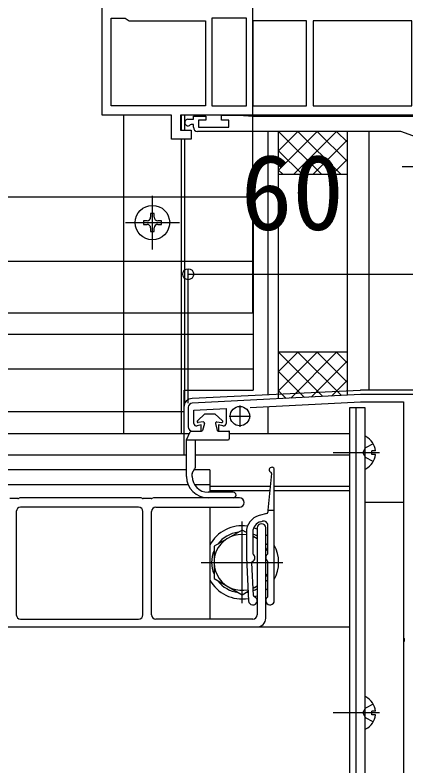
# Model space of a CAD drawing. Units: millimetres, scale not verified. Extents: x -1050 to 1050, y -1568 to 1559.
# Drawn here: x 327.3 to 418.1, y 334.2 to 508.8 of the extents above; entities that cross this region are included whole.
import ezdxf
from ezdxf.enums import TextEntityAlignment as Align

# ---------------------------------------------------------------- set-up
doc = ezdxf.new("R2010")
doc.units = ezdxf.units.MM
doc.header["$LTSCALE"] = 8
for name, color, linetype in [('0-3_YKK_11', 7, 'Continuous'), ('0-4_YKK_12', 2, 'Continuous'), ('0-5_YKK_13', 4, 'Continuous'), ('0-6_YKK_D', 6, 'Continuous'), ('0-8_YSS_K', 3, 'Continuous')]:
    doc.layers.add(name, color=color, linetype=linetype)
doc.styles.add('ＭＳ ゴシック', font='')
doc.styles.get('ＭＳ ゴシック').set_extended_font_data('MS Gothic')

msp = doc.modelspace()

# ---------------------------------------------------------------- linework, layer by layer
at = {"layer": '0-3_YKK_11'}
for p, q in [((416.529, 481.7), (369.7, 481.7)), ((367.5, 417.549), (367.5, 413)), ((379.5, 418), (379.5, 413)), ((377, 415.5), (382, 415.5))]:
    msp.add_line(p, q, dxfattribs=at)
for points in [[(425, 485.5), (365.7, 485.5), (365.7, 482), (368.2, 482), (368.2, 479.9), (363.6, 479.9), (363.6, 485.5), (347.5, 485.5), (347.5, 533.45)], [(367.45, 484.5), (368.7, 484.5), (368.7, 485.2), (371.6, 485.2), (371.6, 484.3), (369.9, 484.3), (369.9, 482.7), (376.9, 482.7), (376.9, 484.3), (375.2, 484.3), (375.2, 485.5), (379.2, 485.5), (382.629, 485.2), (423.7, 485.2)], [(368.7, 482.7), (368.7, 483.3), (368.185, 483.3), (367.975, 483.214)], [(422.2, 465.331), (422.2, 479.7), (416.871, 481.64)], [(424.559, 419), (427.5, 419), (427.5, 420.5), (426.7, 420.5), (426.7, 428.2), (427, 428.5), (427.5, 429), (427, 429.5), (426.7, 429.8), (426.7, 437.2), (427, 437.5), (427.5, 438), (427, 438.5), (425.5, 438.5), (425.5, 433.958), (425.62, 433.775), (425.62, 433.225), (425.5, 433.042), (425.5, 420.5), (407.5, 420.5), (368.45, 418.548)], [(381.885, 417.517), (407.542, 418.8), (417.5, 418.8), (417.5, 363.958), (417.62, 363.775), (417.62, 363.225), (417.5, 363.042), (417.5, 293.958)], [(368.8, 413.8), (368.8, 416.863), (376.3, 417.238), (376.3, 413.8)], [(368.5, 412), (370.5, 412), (370.5, 413.503), (369.572, 413.225)], [(375.552, 413.218), (374.5, 413.486), (374.5, 412), (377.2, 412)]]:
    msp.add_lwpolyline(points, dxfattribs=at)
for points in [[(371.5, 487.6), (349.6, 487.6), (349.6, 508), (352.873, 508), (353.332, 507.7), (353.79, 507.4), (371.5, 507.4)], [(373, 508), (373, 487.6), (381, 487.6), (381, 508)], [(382.5, 507.4), (382.5, 487.6), (395, 487.6), (395, 507.4)], [(419.4, 507.4), (396.5, 507.4), (396.5, 487.6), (419.4, 487.6)]]:
    msp.add_lwpolyline(points, close=True, dxfattribs=at)
for centre, radius, start, end in [((367.45, 483.75), 0.75, 90.00002, 314.41533), ((369.7, 482.7), 1, 180.00001, 269.99999), ((416.529, 480.7), 1, 70.00005, 90.00006), ((368.5, 417.549), 1, 92.86241, 180), ((369.4, 413.8), 0.6, 179.99999, 286.64594), ((375.7, 413.8), 0.6, 255.7557, 359.99999), ((368.5, 413), 1, 180.00001, 269.99999)]:
    msp.add_arc(centre, radius, start, end, dxfattribs=at)
at = {"layer": '0-4_YKK_12'}
for p, q in [((352.5, 485.5), (352.5, 411.5)), ((352.5, 485.5), (352.5, 411.5)), ((365.876, 485.381), (365.876, 482.119)), ((366.624, 485.5), (366.624, 482)), ((386, 481.7), (386, 420.451)), ((365.876, 479.9), (365.876, 411.5)), ((366.624, 479.9), (366.624, 418.289)), ((359.2, 454.25), (359.2, 466.75)), ((382.6, 466.5), (382.6, 421.5)), ((352.95, 460.5), (365.45, 460.5)), ((386, 417.723), (386, 411.5)), ((366.6, 416.5), (-701.045, 416.5)), ((-296.867, 411.5), (367.817, 411.5)), ((-296.867, 411.5), (366.6, 411.5)), ((377.05, 411.5), (405, 411.5)), ((-296.561, 406.5), (367.117, 406.5)), ((369.117, 406.5), (405, 406.5)), ((367.117, 403), (-251.622, 403)), ((372.5, 403), (368.88, 403)), ((372.5, 403), (372.5, 397.8)), ((367.535, 399.5), (-266.5, 399.5)), ((372.5, 399.5), (369.005, 399.5)), ((372.5, 399.2), (386.571, 399.2)), ((372.5, 398.2), (386.469, 398.2)), ((387.5, 399.2), (405, 399.2)), ((387.5, 398.2), (405, 398.2)), ((372.5, 394.3), (372.5, 368.3)), ((380, 372), (380, 391)), ((370.5, 381.5), (389.5, 381.5)), ((-353.5, 366.5), (405, 366.5))]:
    msp.add_line(p, q, dxfattribs=at)
for points in [[(-335, 466.5), (352.5, 466.5), (382.6, 466.5)], [(-335, 451.5), (352.5, 451.5), (382.6, 451.5)], [(-335, 434.572), (352.5, 434.572), (382.6, 434.572)], [(-335, 426.5), (352.5, 426.5), (382.6, 426.5)], [(366.6, 411.5), (366.6, 421.5), (382.6, 421.5)], [(319.37, 246.5), (405, 246.5), (405, 411.5)]]:
    msp.add_lwpolyline(points, dxfattribs=at)
at = {"layer": '0-5_YKK_13'}
for p, q in [((382.5, 439.501), (382.5, 802.018)), ((417.2, 473.5), (464.7, 473.5)), ((360.445, 460.085), (361.275, 460.085)), ((407.451, 421.498), (368.403, 419.593)), ((424.5, 421.5), (407.549, 421.5)), ((366.5, 417.595), (366.5, 411.5)), ((405, 245.5), (405, 417.5)), ((406.5, 245.5), (406.5, 417.5)), ((408.5, 417.5), (408.5, 245.5)), ((371.4, 416), (369.634, 414.437)), ((371.4, 416), (369.634, 414.437)), ((371.4, 416), (373.7, 416)), ((373.7, 416), (375.466, 414.437)), ((370.955, 414.144), (369.831, 414.002)), ((371.282, 413.767), (370.85, 412.184)), ((373.818, 413.767), (374.25, 412.184)), ((374.145, 414.144), (375.269, 414.002)), ((366.5, 411.5), (366.5, 406.5)), ((367.117, 410), (367.983, 411.856)), ((368.209, 412), (370.609, 412)), ((374.491, 412), (376.8, 412)), ((377.05, 411.75), (377.05, 410.25)), ((408.5, 410.596), (408.5, 403.404)), ((367.117, 401.5), (367.117, 410)), ((369.117, 410), (369.117, 403.492)), ((374.289, 410), (376.8, 410)), ((410.466, 409.05), (408.651, 408.145)), ((411.898, 407), (401.182, 407)), ((411.898, 407), (401.182, 407)), ((408.042, 407), (408.651, 408.145)), ((408.042, 407), (408.651, 405.855)), ((410.978, 407.425), (410.1, 407.425)), ((410.466, 404.95), (408.651, 405.855)), ((368.458, 402.269), (369.077, 403.342)), ((368.417, 401.5), (368.417, 402.119)), ((386.872, 402.145), (386, 393.615)), ((387.5, 372.614), (387.5, 403.015)), ((327.927, 396.35), (326.073, 396.35)), ((328.43, 396.479), (328.07, 396.371)), ((356.427, 396.5), (328.573, 396.5)), ((356.93, 396.371), (356.57, 396.479)), ((358.927, 396.35), (357.073, 396.35)), ((359.43, 396.479), (359.07, 396.371)), ((379.4, 396.5), (359.573, 396.5)), ((377.961, 397.8), (372.117, 397.8)), ((377.961, 396.5), (372.117, 396.5)), ((408.5, 395.5), (417.5, 395.5)), ((417.5, 395.5), (417.5, 275.5)), ((327.6, 393.3), (327.6, 369.3)), ((356, 394.3), (328.6, 394.3)), ((357, 369.3), (357, 393.3)), ((359, 369.3), (359, 393.3)), ((360, 394.3), (379.4, 394.3)), ((385.778, 392.855), (383.965, 392.369)), ((386, 393.615), (387.5, 393.615)), ((386, 393.615), (386, 393.144)), ((384.353, 390.96), (384.741, 391.064)), ((383.5, 389.5), (383.5, 369.3)), ((385.5, 368.5), (385.5, 389.5)), ((386, 383.589), (386, 390.098)), ((381, 388.428), (380, 389.006)), ((381, 388.505), (381, 382.614)), ((382.5, 388.545), (382.5, 383.589)), ((383.5, 386.985), (382.5, 387.562)), ((386, 385.541), (385.5, 385.83)), ((381, 382.614), (381.501, 372.564)), ((382.64, 373.823), (382.261, 381.426)), ((386, 373.589), (386, 381.64)), ((385.5, 377.17), (386, 377.459)), ((382.558, 375.471), (383.5, 376.015)), ((328.6, 368.3), (356, 368.3)), ((382.5, 368.3), (360, 368.3)), ((187, 366.5), (383.5, 366.5)), ((408.5, 350.096), (408.5, 342.904)), ((408.042, 346.5), (408.651, 347.645)), ((410.466, 348.55), (408.651, 347.645)), ((411.898, 346.5), (401.182, 346.5)), ((408.042, 346.5), (408.651, 345.355)), ((410.978, 346.925), (410.1, 346.925)), ((410.466, 344.45), (408.651, 345.355))]:
    msp.add_line(p, q, dxfattribs=at)
for points in [[(357.955, 460.915), (357.125, 460.915), (357.125, 460.085), (357.955, 460.085)], [(359.615, 461.745), (359.615, 462.575), (358.785, 462.575), (358.785, 461.745)], [(361.275, 460.085), (361.275, 460.915), (360.445, 460.915)], [(358.785, 459.255), (358.785, 458.425), (359.615, 458.425), (359.615, 459.255)], [(-335, 439.501), (352.5, 439.501), (382.5, 439.501)], [(405, 417.5), (406.5, 417.5), (408.5, 417.5)], [(367.117, 410), (369.324, 410), (374.289, 410)], [(410.978, 406.575), (410.1, 406.575), (410.1, 407.425)], [(380, 389.006), (373.5, 385.253), (373.5, 377.747), (380, 373.994), (381.39, 374.797)], [(410.978, 346.075), (410.1, 346.075), (410.1, 346.925)]]:
    msp.add_lwpolyline(points, dxfattribs=at)
for centre, radius in [((359.2, 460.5), 4), ((379.5, 415.5), 2.25)]:
    msp.add_circle(centre, radius, dxfattribs=at)
for centre, radius, start, end in [((357.955, 461.745), 0.83, 270, 0), ((360.445, 461.745), 0.83, 180, 270), ((357.955, 459.255), 0.83, 0, 90), ((360.445, 459.255), 0.83, 90, 180), ((407.549, 419.5), 2, 90, 92.7927), ((368.5, 417.595), 2, 92.7927, 180), ((369.8, 414.25), 0.25, 131.51167, 277.19497), ((370.993, 413.846), 0.3, 344.74763, 97.19497), ((374.107, 413.846), 0.3, 82.80503, 195.25237), ((375.3, 414.25), 0.25, 262.80503, 48.48833), ((370.609, 412.25), 0.25, 270, 344.74763), ((374.491, 412.25), 0.25, 195.25237, 270), ((368.209, 411.75), 0.25, 90, 155), ((376.8, 411.75), 0.25, 0, 90), ((408.654, 410.596), 0.154, 62.71904, 180), ((406.8, 407), 4.2, 5.80773, 62.71904), ((376.8, 410.25), 0.25, 270, 0), ((406.8, 407), 4.2, 297.28096, 354.19227), ((368.817, 403.492), 0.3, 330, 0), ((386.9, 403.015), 0.6, 0, 248.76355), ((408.654, 403.404), 0.154, 180, 297.28096), ((368.717, 402.119), 0.3, 150, 180), ((386.574, 402.176), 0.3, 354.16057, 68.76355), ((372.117, 401.5), 5, 180, 270), ((372.117, 401.5), 3.7, 180, 270), ((327.927, 396.85), 0.5, 270, 286.69924), ((328.573, 396), 0.5, 90, 106.69924), ((356.427, 396), 0.5, 73.30076, 90), ((357.073, 396.85), 0.5, 253.30076, 270), ((358.927, 396.85), 0.5, 270, 286.69924), ((359.573, 396), 0.5, 90, 106.69924), ((377.961, 397.15), 0.65, 270, 90), ((379.4, 395.4), 1.1, 270, 90), ((328.6, 393.3), 1, 90, 180), ((356, 393.3), 1, 0, 90), ((360, 393.3), 1, 90, 180), ((385.7, 393.144), 0.3, 285.00061, 0), ((385, 388.505), 4, 105.00061, 180), ((385, 390.098), 1, 0, 105), ((380, 381.5), 8.5, 81.51814, 151.92751), ((385, 388.545), 2.5, 104.9981, 180), ((380, 381.5), 8.5, 65.68426, 71.38473), ((384.5, 389.5), 1, 0, 180), ((380, 381.5), 6.5, 81.15033, 282.1895), ((380, 381.5), 7.05, 97.21814, 142.78186), ((380, 381.5), 7.05, 81.84564, 82.78186), ((380, 381.5), 7.05, 60.23433, 69.23067), ((380, 381.5), 8.5, 45.09913, 49.67978), ((380, 381.5), 6.5, 57.42103, 67.38037), ((380, 381.5), 7.05, 37.21814, 38.72644), ((380, 381.5), 7.05, 157.21814, 202.78186), ((380, 381.5), 6.5, 22.61986, 32.20423), ((380, 381.5), 8.5, 331.92717, 28.07283), ((382, 382.614), 1, 295.53345, 54.31467), ((382.7, 383.589), 0.2, 180, 234.31467), ((386.5, 382.614), 1, 125.68533, 234.31467), ((385.8, 383.589), 0.2, 305.68533, 0), ((382.56, 381.441), 0.3, 115.53345, 182.85544), ((385.8, 381.64), 0.2, 0, 54.31467), ((380, 381.5), 6.5, 327.79577, 337.38014), ((380, 381.5), 8.5, 208.07249, 279.98007), ((380, 381.5), 7.05, 217.21814, 262.78186), ((380, 381.5), 7.05, 321.27356, 322.78186), ((380, 381.5), 6.5, 293.14751, 302.57897), ((380, 381.5), 7.05, 291.50325, 299.76567), ((380, 381.5), 8.5, 310.32022, 314.90087), ((380, 381.5), 7.05, 277.21814, 281.45555), ((382.94, 373.838), 0.3, 182.85544, 250.23557), ((380, 381.5), 8.5, 290.13, 294.31574), ((382.5, 372.614), 1, 182.85544, 70.23557), ((386.5, 372.614), 1, 125.68533, 0), ((385.8, 373.589), 0.2, 305.68533, 0), ((328.6, 369.3), 1, 180, 270), ((356, 369.3), 1, 270, 0), ((360, 369.3), 1, 180, 270), ((382.5, 369.3), 1, 270, 0), ((383.5, 368.5), 2, 270, 0), ((408.654, 350.096), 0.154, 62.71904, 180), ((406.8, 346.5), 4.2, 5.80773, 62.71904), ((406.8, 346.5), 4.2, 297.28096, 354.19227), ((408.654, 342.904), 0.154, 180, 297.28096)]:
    msp.add_arc(centre, radius, start, end, dxfattribs=at)
at = {"layer": '0-6_YKK_D'}
for p, q in [((367.5, 418.549), (367.5, 449.5)), ((367.5, 448.5), (427.5, 448.5))]:
    msp.add_line(p, q, dxfattribs=at)
msp.add_circle((367.5, 448.5), 1.275, dxfattribs=at)
at = {"layer": '0-8_YSS_K'}
for p, q in [((388.5, 420.573), (388.5, 481.7)), ((388.5, 419.55), (388.5, 481.7)), ((388.5, 477.21), (392.99, 481.7)), ((388.5, 472.72), (397.48, 481.7)), ((398.5, 471.7), (388.5, 481.7)), ((391.97, 471.7), (401.97, 481.7)), ((402.99, 471.7), (392.99, 481.7)), ((404.5, 474.68), (397.48, 481.7)), ((404.5, 479.17), (401.97, 481.7)), ((404.5, 420.35), (404.5, 481.7)), ((409.5, 421.5), (409.5, 481.7)), ((396.461, 471.7), (404.5, 479.739)), ((394.01, 471.7), (388.5, 477.21)), ((400.951, 471.7), (404.5, 475.249)), ((389.52, 471.7), (388.5, 472.72)), ((404.5, 471.7), (388.5, 471.7)), ((404.5, 430.35), (388.5, 430.35)), ((388.5, 425.86), (392.99, 430.35)), ((388.5, 421.37), (397.48, 430.35)), ((398.786, 420.064), (388.5, 430.35)), ((391.311, 419.691), (401.97, 430.35)), ((403.062, 420.278), (392.99, 430.35)), ((404.5, 423.33), (397.48, 430.35)), ((404.5, 427.82), (401.97, 430.35)), ((396.037, 419.927), (404.5, 428.389)), ((394.509, 419.85), (388.5, 425.86)), ((400.764, 420.163), (404.5, 423.899)), ((390.233, 419.637), (388.5, 421.37))]:
    msp.add_line(p, q, dxfattribs=at)

# ---------------------------------------------------------------- texts
at = {"layer": '0-6_YKK_D', "style": 'ＭＳ ゴシック'}
msp.add_text('60', height=17.6, dxfattribs=at).set_placement((379.705, 453.5), align=Align.BOTTOM_LEFT)

doc.saveas('drawing.dxf')
